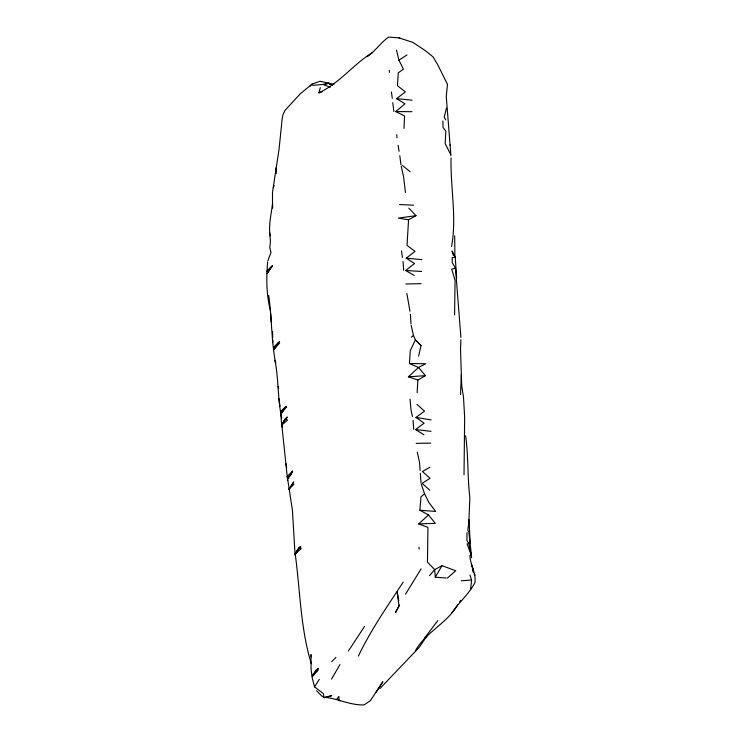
<?xml version="1.0" encoding="UTF-8"?>
<svg xmlns="http://www.w3.org/2000/svg" width="742" height="742" viewBox="0 0 742 742"><rect width="100%" height="100%" fill="white"/><g stroke="black" fill="none" stroke-linecap="round" stroke-linejoin="round"><path stroke-width="1.11" d="M467.006 532.617L466.931 540.705L468.833 543.311L471.643 557.836M454.688 235.808L454.911 257.557M454.577 314.923L455.059 280.188L451.692 269.179L455.477 268.112L460.912 337.452M469.89 555.248C470.076 564.81 476.29 573.074 474.954 582.591C469.046 594.008 458.983 602.3 451.841 612.827M460.559 394.549L461.301 374.691M333.863 84.328L320.034 81.277L312.094 84.078L300.148 93.919L285.086 110.298L282.804 115.075L282.173 118.813L279.048 149.244L272.49 192.475L272.5 207.639M464.019 474.806L464.65 417.245L463.472 396.961L461.719 385.747L460.504 349.046L460.912 339.762M403.963 128.412L404.575 115.947L395.736 111.55L405.021 103.824L396.599 98.64L405.355 91.906L397.462 85.692L398.268 72.864L403.407 69.154L398.936 60.195M469.853 497.678L468.694 525.28M417.134 392.685L417.857 380.034L425.389 375.656L418.534 367.457L409.454 363.534L410.252 350.706L415.399 339.873L413.452 335.44L411.179 325.284M408.805 208.122L416.002 215.662L408.564 219.845L407.024 245.352L415.019 251.371L406.199 258.207L414.565 263.521L405.67 270.505L414.212 275.467M267.63 261.954C266.295 278.269 266.304 294.982 270.478 310.907M428.551 514.976L418.646 523.898L435.313 523.36L428.551 514.976L419.879 510.236L420.983 496.852L424.526 493.755L421.28 484.136M470.576 589.593L471.569 579.994L469.946 574.985M451.572 246.483C456.924 217.267 450.348 187.457 451.062 157.907M317.78 670.61L316.268 670.035L312.336 676.676L317.78 670.61L318.197 668.533L316.268 670.035L312.308 675.61L318.197 668.533M418.571 356.114L421.029 345.67L415.399 339.873L421.029 345.67M446.471 108.054L444.189 117.208L445.821 119.898M321.991 91.86L318.884 92.824L320.294 87.714M273.316 187.605L274.067 185.5M267.853 260.767L271.006 252.512L269.8 247.754L270.45 241.308L269.726 233.09M358.386 656.058C370.852 629.986 387.417 606.14 403.231 582.08M399.01 605.685L395.579 612.512L399.576 605.11L399.01 605.685L397.155 591.995L398.769 600.742M290.048 475.937L292.617 471.096L287.247 476.336L292.431 510.311L295.112 555.192M281.812 425.008L284.974 419.184L287.321 417.05L281.784 424.693L284.974 419.184L287.59 420.037L281.812 425.008L287.636 480.538M290.057 475.984L292.636 471.263L287.534 478.822L289.018 477.876L287.247 476.336M405.503 594.231L421.113 568.873M331.535 679.097L340.003 664.572M295.26 554.302L298.933 547.837L300.566 546.464L300.844 548.746L295.26 554.302C300.241 590.836 300.417 628.251 311.315 663.719M376.175 692.165L382.844 681.75L370.323 700.745L364.034 704.9C350.697 705.438 338.491 698.843 325.339 697.35L324.133 697.675L321.685 695.875L316.584 690.719M446.23 578.018L435.276 577.193L442.019 565.673L455.755 570.765L447.37 578.12M325.339 697.35L331.785 695.634L324.133 697.675L323.271 693.51L314.534 686.86L319.338 679.292M288.842 489.488L293.758 481.864L288.833 489.479L293.999 484.164M280.773 414.194L286.097 406.338L286.189 407.089L280.773 414.194L281.71 425.454L282.479 427.531M348.48 650.901L364.526 626.443M427.457 635.226L419.295 647.256L379.969 688.53M457.777 604.674C447.268 623.317 425.806 631.934 415.464 650.669M459.539 602.059L460.717 600.315M272.231 266.165L266.99 273.687L272.212 265.886L266.916 271.312L272.212 265.886M437.836 620.553L424.276 638.472M300.566 546.464L295.186 553.551L298.933 547.837L300.844 548.746M336.451 699.548L338.909 696.413L339.029 700.55L340.226 700.671M429.451 575.736L434.71 569.606L442.019 565.673M309.924 86.387L312.094 84.078M367.086 56.763C375.285 51.328 380.563 42.609 388.669 37.1L398.89 37.861L412.923 42.387L425.092 50.502L432.948 56.772L437.502 64.294L447.482 84.375L446.257 96.321L450.923 155.774M331.804 661.576L335.931 657.403M286.097 406.338L280.495 411.856L285.577 406.746L286.189 407.089M417.857 380.034L408.406 376.806L418.534 367.457L425.722 363.756L409.454 363.534M411.402 337.23L413.452 335.44M423.96 434.775L415.548 429.562L424.127 423.19L415.993 417.421L424.517 411.161L416.948 404.334M372.605 52.45C353.433 64.202 339.474 83.317 318.884 92.824M399.048 60.102L407.006 54.936M429.952 467.191L422.439 471.522L430.045 478.293L422.161 483.33L429.711 490.193M468.833 543.311L467.117 543.932L471.532 556.055L468.823 532.06L467.812 530.103L469.065 520.318L470.159 543.144M416.002 215.662L398.343 218.111L408.564 219.845M471.569 579.994L461.19 580.828M456.664 277.87L455.245 257.27L452.166 257.539L452.221 262.668L455.477 268.112M312.67 85.33L322.074 84.597L328.752 83.123L332.462 85.349M408.406 376.806L425.389 375.656M405.809 283.991L421.076 283.667M416.16 443.345L430.722 443.15M395.736 111.55L412.051 111.699M399.539 204.542L413.563 205.2M405.67 270.505L421.549 271.47M419.879 510.236L435.656 511.433L429.052 502.733L424.526 493.755M406.199 258.207L421.846 259.635M396.599 98.64L412.162 100.207M415.548 429.562L431.019 431.325M415.993 417.421L431.093 419.907M330.255 87.185L324.013 84.903L328.752 83.123L329.55 84.375M418.646 523.898L427.939 527.423L427.457 562.167L434.71 569.606L435.276 577.193M398.89 37.861L400.272 38.408M402.312 165.392L410.159 171.699M474.24 574.225L475.13 575.143M450.7 154.447L445.172 143.688L445.821 131.167L443.076 127.568L442.9 121.011M281.7 418.089C277.61 399.317 278.704 379.45 275.013 360.399L275.746 362.588M455.245 257.27L452.063 251L453.381 255.424M468.666 519.465L469.065 520.318M275.607 362.986C271.238 340.847 271.971 317.901 268.706 295.511M314.534 686.86L312.197 677.863L311.028 668.83L311.028 654.611L311.297 656.8M396.506 50.131L398.881 59.991M278.157 386.443L278.63 388.53M401.227 166.356L403.518 176.503L405.466 192.466M271.238 321.88L270.589 313.068M471.569 564.291L473.248 572.175M412.431 416.494L411.04 410.011L410.038 399.168M409.964 311.278L406.857 293.48M417.292 452.147L419.536 462.312L420.083 470.4M472.858 568.224L473.591 572.509M285.939 463.49L286.709 468.026M398.074 145.302L399.048 151.34M278.89 398.704L280.012 406.162M401.487 250.861L402.424 257.493M391.451 91.98L392.268 98.343M399.808 155.746L400.949 164.798M392.759 102.656L393.872 111.495M465.586 435.749C468.545 456.052 467.339 476.624 469.797 496.954M418.952 547.271L419.147 549.099M396.738 134.645L397.035 137.762M270.116 235.873C268.446 225.141 271.21 214.429 272.537 203.827L272.639 208.02M275.829 168.063L276.312 173.656M420.297 473.285L421.02 482.866M389.253 70.407L389.402 72.373M403.027 261.407L403.704 270.311M413.053 420.297L413.702 429.303M410.419 314.32L410.985 323.837M272.555 331.479L272.694 337.972M272.741 340.133L272.787 342.303M450.116 144.829L450.125 145.441M278.51 342.581L273.937 349.593L279.678 342.86L278.51 342.581L273.77 347.404L279.567 341.58L278.51 342.581"/></g></svg>
